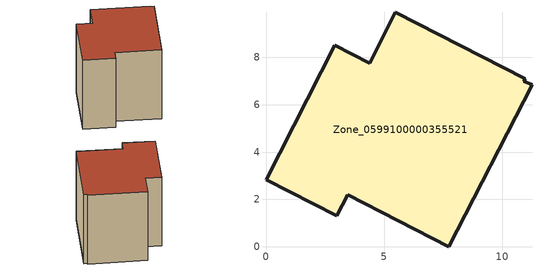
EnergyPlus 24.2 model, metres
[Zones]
Zone_0599100000355521
 floor ground (C_G): 10.9,7 11.25,6.84 7.74,0 3.46,2.2 3,1.3 0,2.83 2.92,8.52 4.39,7.76 5.47,9.91 10.95,7.09 z3.87
 wall outside (C_F): 4.39,7.76 2.92,8.52 0,2.83 3,1.3 3.46,2.2 7.74,0 11.25,6.84 10.9,7 10.95,7.09 5.47,9.91 4.39,7.76 z3.87:12.48
 roof outside (C_R): 10.95,7.09 5.47,9.91 4.39,7.76 2.92,8.52 0,2.83 3,1.3 3.46,2.2 7.74,0 11.25,6.84 10.9,7 z12.48
[BUILDING]
Pand.0599100000355521: North Axis=0; Terrain=City; Loads Convergence Tolerance Value=0.04; Temperature Convergence Tolerance Value=0.4; Solar Distribution=FullExterior; Maximum Number of Warmup Days=25; Minimum Number of Warmup Days=1
[Site:Location]
Rotterdam.The.Hague.AP_ZH_NLD Design_Conditions: Latitude=51.96; Longitude=4.45; Time Zone=1; Elevation=-4.5
[SITE:GROUNDTEMPERATURE:BUILDINGSURFACE]
18, 18, 18, 18, 18, 18, 18, 18, 18, 18, 18, 18
[MATERIAL] Thermal Absorptance=0.9; Solar Absorptance=0.7; Visible Absorptance=0.7
Name | Roughness | Thickness | Conductivity | Density | Specific Heat
G.TI.1992-2005 | MediumSmooth | 0.15 | 0.06 | 540 | 1210
F.TI.1992-2005 | Rough | 0.3 | 0.12 | 1920 | 840
R.TI.1992-2005 | MediumRough | 0.2 | 0.08 | 1500 | 1000
[CONSTRUCTION]
C_G: G.TI.1992-2005
C_F: F.TI.1992-2005
C_R: R.TI.1992-2005
[ZONE]
Zone_0599100000355521: Type=1; Multiplier=1; Ceiling Height=Autocalculate; Volume=Autocalculate; Floor Area=autocalculate; Part of Total Floor Area=Yes
[ZONEINFILTRATION:DESIGNFLOWRATE]
Infil_Zone_0599100000355521: Zone or ZoneList or Space or SpaceList=Zone_0599100000355521; Schedule=AlwaysOn; Design Flow Rate Calculation Method=Flow/Area; Flow Rate per Floor Area=0.0015; Constant Term Coefficient=1; Temperature Term Coefficient=0; Velocity Term Coefficient=0; Velocity Squared Term Coefficient=0
[HVACTEMPLATE:ZONE:IDEALLOADSAIRSYSTEM]
Zone_0599100000355521: Maximum Heating Supply Air Temperature=50; Minimum Cooling Supply Air Temperature=13; Maximum Heating Supply Air Humidity Ratio=0.0156; Minimum Cooling Supply Air Humidity Ratio=0.0077; Heating Limit=NoLimit; Cooling Limit=NoLimit; Dehumidification Control Type=ConstantSensibleHeatRatio; Cooling Sensible Heat Ratio=0.7; Dehumidification Setpoint=60; Humidification Control Type=None; Humidification Setpoint=30; Outdoor Air Method=None; Outdoor Air Flow Rate per Person=0.00944; Outdoor Air Flow Rate per Zone Floor Area=0; Outdoor Air Flow Rate per Zone=0; Demand Controlled Ventilation Type=None; Outdoor Air Economizer Type=NoEconomizer; Heat Recovery Type=None; Sensible Heat Recovery Effectiveness=0.7; Latent Heat Recovery Effectiveness=0.65
[ZONECONTROL:THERMOSTAT]
ThermostatControl_Zone_0599100000355521: Zone or ZoneList=Zone_0599100000355521; Control Type Schedule=DualSetpointControlType; Control 1=Thermostat_Zone_0599100000355521; Temperature Difference Between Cutout And Setpoint=0
[THERMOSTATSETPOINT:DUALSETPOINT]
Thermostat_Zone_0599100000355521: Heating Setpoint Temperature Schedule=HeatingSetpoint_Zone_0599100000355521; Cooling Setpoint Temperature Schedule=CoolingSetpoint_Zone_0599100000355521
[SCHEDULE:COMPACT]
HeatingSetpoint_Zone_0599100000355521: Through: 12/31, For: AllDays, Until: 24:00, 21
CoolingSetpoint_Zone_0599100000355521: Through: 12/31, For: AllDays, Until: 24:00, 24
DualSetpointControlType: Through: 12/31, For: AllDays, Until: 24:00, 4
AlwaysOn: Through: 12/31, For: AllDays, Until: 24:00, 1
